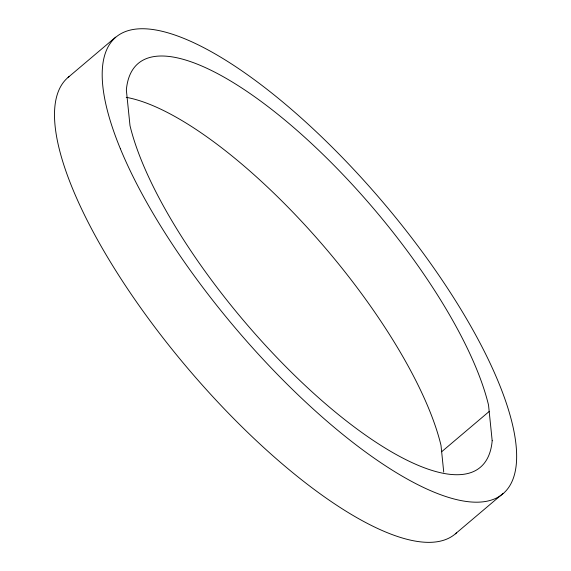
<?xml version="1.0" encoding="UTF-8"?>
<svg xmlns="http://www.w3.org/2000/svg" width="571" height="571" viewBox="0 0 571 571"><rect width="100%" height="100%" fill="white"/><g stroke="black" fill="none" stroke-linecap="round" stroke-linejoin="round"><path stroke-width="0.86" d="M68.106 77.406L115.642 37.144M441.654 451.74L489.183 411.477M455.358 533.856L502.894 493.594M443.738 472.124L440.998 445.359A264.716 85.778 49.7 0 0 309.796 230.327A264.716 85.778 49.7 0 0 126.241 97.327M456.564 532.772A299.297 96.984 49.7 0 1 188.202 368.866A299.297 96.984 49.7 0 1 69.362 76.378M492.181 440.719L488.533 405.096A264.716 85.778 49.7 0 0 295.286 128.896A264.716 85.778 49.7 0 0 126.355 90.018L130.002 125.641A264.716 85.778 49.7 0 0 323.25 401.841A264.716 85.778 49.7 0 0 492.181 440.719M120.353 148.703A299.297 96.984 49.7 0 0 477.263 502.187A299.297 96.984 49.7 0 0 330.181 145.22A299.297 96.984 49.7 0 0 120.353 148.703"/></g></svg>
